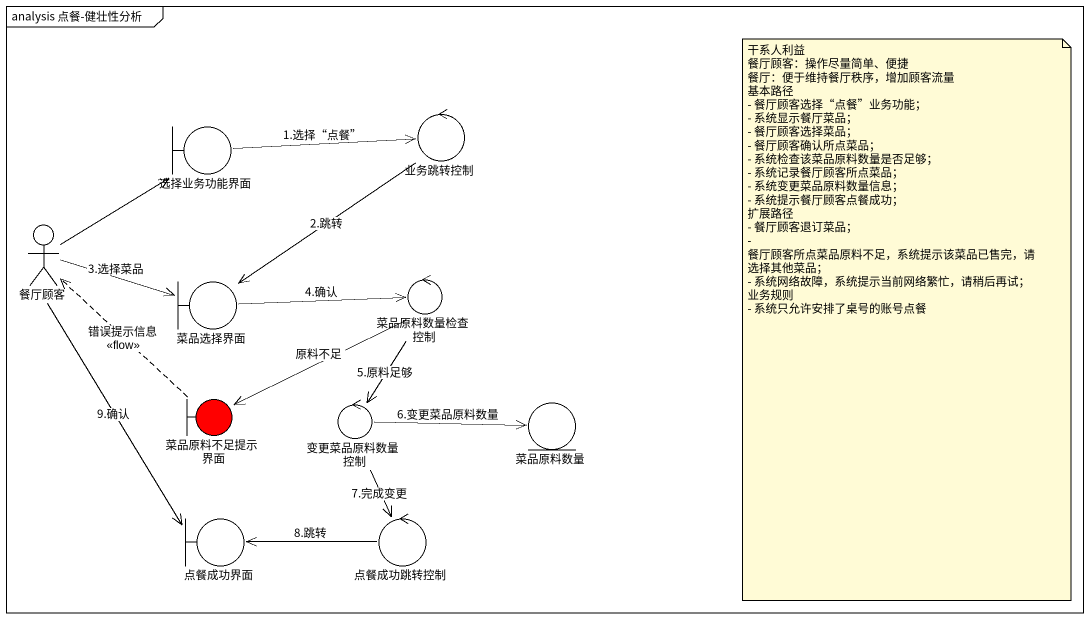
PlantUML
@startuml
mainframe analysis 点餐-健壮性分析
boundary 选择业务功能界面
control 业务跳转控制
actor 餐厅顾客
boundary 菜品选择界面
control 菜品原料数量检查控制
boundary 菜品原料不足提示界面 #FF0000
entity 菜品原料数量
control 变更菜品原料数量控制
boundary 点餐成功界面
control 点餐成功跳转控制
选择业务功能界面 -right-> 业务跳转控制 : 1.选择“点餐”
业务跳转控制 --> 菜品选择界面 : 2.跳转
餐厅顾客 -up-> 选择业务功能界面
餐厅顾客 -right-> 菜品选择界面 : 3.选择菜品
餐厅顾客 --> 点餐成功界面 : 9.确认
菜品选择界面 -right-> 菜品原料数量检查控制 : 4.确认
菜品原料数量检查控制 -left-> 菜品原料不足提示界面 : 原料不足
菜品原料数量检查控制 --> 变更菜品原料数量控制 : 5.原料足够
菜品原料不足提示界面 .up.> 餐厅顾客 : 错误提示信息\n<<flow>>
变更菜品原料数量控制 -right-> 菜品原料数量 : 6.变更菜品原料数量
变更菜品原料数量控制 --> 点餐成功跳转控制 : 7.完成变更
点餐成功跳转控制 -left-> 点餐成功界面 : 8.跳转
note as N1
  干系人利益
  餐厅顾客：操作尽量简单、便捷
  餐厅：便于维持餐厅秩序，增加顾客流量
  基本路径
  - 餐厅顾客选择“点餐”业务功能；
  - 系统显示餐厅菜品；
  - 餐厅顾客选择菜品；
  - 餐厅顾客确认所点菜品；
  - 系统检查该菜品原料数量是否足够；
  - 系统记录餐厅顾客所点菜品；
  - 系统变更菜品原料数量信息；
  - 系统提示餐厅顾客点餐成功；
  扩展路径
  - 餐厅顾客退订菜品；
  - 餐厅顾客所点菜品原料不足，系统提示该菜品已售完，请选择其他菜品；
  - 系统网络故障，系统提示当前网络繁忙，请稍后再试；
  业务规则
  - 系统只允许安排了桌号的账号点餐
end note
@enduml
